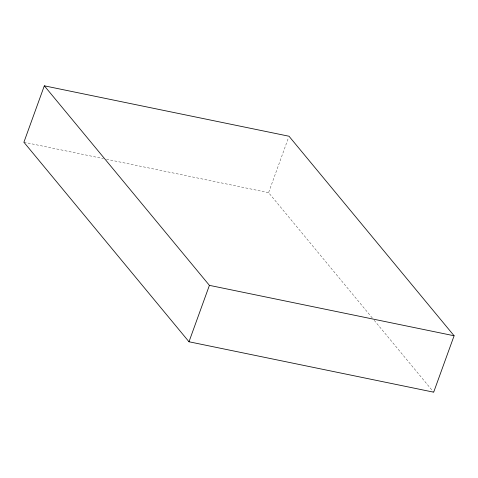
<?xml version="1.0" encoding="UTF-8"?>
<svg xmlns="http://www.w3.org/2000/svg" width="478" height="478" viewBox="0 0 478 478"><rect width="100%" height="100%" fill="white"/><g stroke="black" fill="none" stroke-linecap="round" stroke-linejoin="round"><path stroke-width="0.36" stroke-dasharray="2.39 1.79" d="M372.308 318.001L268.594 192.646L288.509 137.628M23.9 142.229L103.517 158.63M106.439 159.234L268.594 192.646M374.208 320.302L433.677 392.181"/><path stroke-width="0.72" d="M44.323 85.819L23.9 142.229L188.989 341.764L433.677 392.181L454.1 335.771L289.011 136.236L44.323 85.819L209.406 285.354L454.1 335.771M188.989 341.764L209.406 285.354"/></g></svg>
